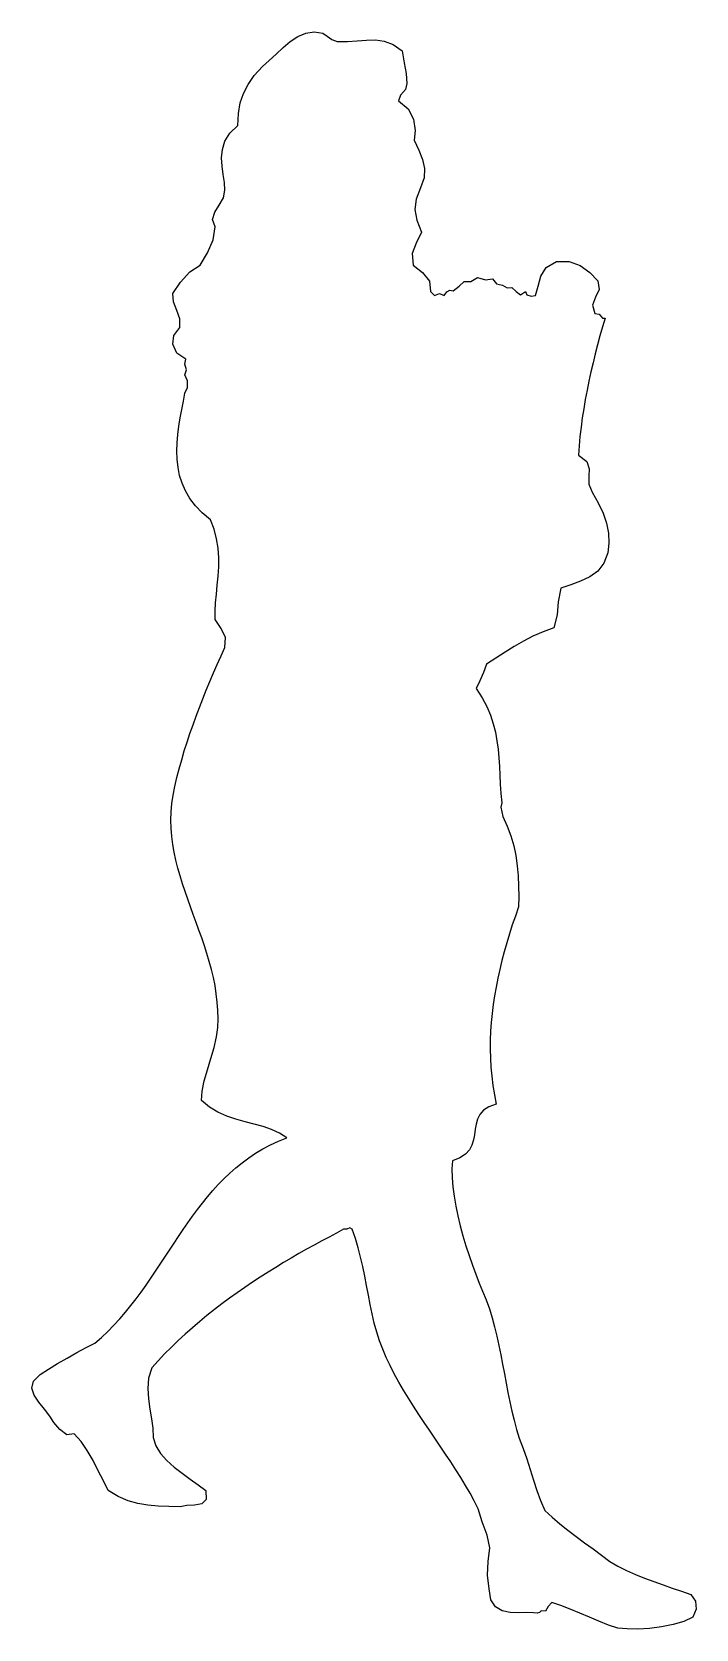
# Model space of a CAD drawing. Extents: x 725 to 797, y 17 to 190.
import ezdxf

# ---------------------------------------------------------------- set-up
doc = ezdxf.new("R2010")
doc.units = 0
doc.header["$MEASUREMENT"] = 0
doc.layers.add('LAYER_1', color=7, linetype='CONTINUOUS')

msp = doc.modelspace()

# ---------------------------------------------------------------- linework, layer by layer
at = {"layer": 'LAYER_1', "linetype": 'CONTINUOUS'}
msp.add_lwpolyline([(758.02, 188.97), (759.12, 188.97), (760.17, 189.04), (761.17, 189.13), (762.15, 189.14), (763.11, 189), (764.08, 188.64), (765.06, 187.96), (765.28, 186.66), (765.48, 185.51), (765.57, 184.43), (765.4, 183.75), (764.89, 183.15), (764.64, 182.53), (765.72, 181.68), (766.28, 180.53), (766.45, 179.32), (766.34, 178.28), (766.86, 177.18), (767.26, 176.17), (767.48, 175.18), (767.43, 174.18), (767.05, 173.11), (766.58, 171.86), (766.44, 170.74), (766.63, 169.6), (767.14, 168.3), (766.57, 167.1), (766.13, 165.99), (766.25, 164.71), (767.26, 163.91), (768.02, 162.99), (768.12, 161.86), (768.56, 161.41), (769.1, 161.65), (769.6, 161.44), (769.89, 161.81), (770.23, 162.01), (770.59, 161.94), (771.22, 162.44), (771.78, 162.93), (772.49, 162.93), (773.23, 163.37), (774.07, 163.11), (774.83, 163.22), (775.29, 162.68), (775.93, 162.54), (776.44, 162.24), (776.93, 162.29), (777.39, 161.84), (777.86, 161.49), (778.43, 161.86), (778.58, 161.48), (779.04, 161.34), (779.5, 161.44), (779.78, 162.45), (780.08, 163.52), (780.67, 164.46), (781.78, 165.12), (783.15, 165.12), (784.36, 164.67), (785.39, 163.92), (786.24, 163.01), (786.39, 162.09), (786.02, 161.24), (785.69, 160.39), (785.94, 159.48), (786.4, 159.39), (786.77, 158.96), (787.04, 158.97), (786.76, 158.01), (786.49, 157.05), (786.23, 156.08), (785.98, 155.1), (785.74, 154.11), (785.51, 153.13), (785.29, 152.14), (785.09, 151.14), (784.9, 150.14), (784.73, 149.14), (784.57, 148.14), (784.44, 147.14), (784.32, 146.13), (784.23, 145.13), (784.16, 144.12), (785.05, 143.41), (785.32, 142.64), (785.29, 141.82), (785.29, 140.97), (785.64, 140.08), (786.31, 138.94), (786.83, 137.82), (787.19, 136.72), (787.4, 135.64), (787.45, 134.58), (787.34, 133.52), (786.92, 132.38), (786.24, 131.54), (785.38, 130.91), (784.38, 130.44), (783.32, 130.06), (782.26, 129.69), (781.97, 128.19), (781.86, 126.78), (781.49, 125.38), (780.32, 124.96), (779.23, 124.48), (778.2, 123.95), (777.2, 123.37), (776.21, 122.75), (775.21, 122.1), (774.18, 121.43), (773.87, 120.54), (773.47, 119.62), (773.08, 118.79), (773.71, 117.81), (774.22, 116.86), (774.62, 115.92), (774.93, 114.99), (775.16, 114.06), (775.33, 113.14), (775.45, 112.22), (775.53, 111.29), (775.59, 110.35), (775.63, 109.4), (775.68, 108.43), (775.75, 107.43), (775.84, 106.4), (775.74, 105.92), (775.84, 105.42), (775.96, 104.92), (776.45, 103.88), (776.84, 102.83), (777.14, 101.76), (777.37, 100.68), (777.53, 99.59), (777.62, 98.49), (777.67, 97.37), (777.68, 96.25), (777.65, 95.11), (777.32, 94.13), (776.99, 93.16), (776.69, 92.19), (776.39, 91.22), (776.12, 90.26), (775.87, 89.3), (775.63, 88.34), (775.42, 87.39), (775.23, 86.43), (775.06, 85.48), (774.91, 84.52), (774.8, 83.56), (774.7, 82.6), (774.64, 81.64), (774.6, 80.67), (774.6, 79.7), (774.62, 78.72), (774.68, 77.74), (774.77, 76.75), (774.89, 75.75), (775.05, 74.75), (775.25, 73.73), (775.25, 73.73), (774.45, 73.44), (773.87, 73.06), (773.47, 72.61), (773.21, 72.11), (773.06, 71.57), (772.96, 71), (772.88, 70.42), (772.77, 69.85), (772.61, 69.3), (772.34, 68.78), (771.92, 68.31), (771.32, 67.91), (770.5, 67.58), (770.5, 67.58), (770.45, 66.7), (770.47, 65.75), (770.55, 64.77), (770.68, 63.74), (770.86, 62.68), (771.09, 61.61), (771.35, 60.52), (771.64, 59.44), (771.97, 58.36), (772.31, 57.3), (772.66, 56.27), (773.03, 55.28), (773.4, 54.33), (773.76, 53.44), (774.15, 52.5), (774.5, 51.54), (774.8, 50.56), (775.07, 49.57), (775.32, 48.57), (775.54, 47.56), (775.75, 46.54), (775.94, 45.52), (776.13, 44.5), (776.32, 43.48), (776.51, 42.46), (776.72, 41.45), (776.94, 40.44), (777.18, 39.45), (777.44, 38.46), (777.74, 37.49), (778.17, 36.39), (778.56, 35.26), (778.91, 34.12), (779.27, 32.97), (779.64, 31.84), (780.04, 30.74), (780.51, 29.68), (780.51, 29.68), (781.3, 28.94), (782.14, 28.22), (783.01, 27.52), (783.91, 26.84), (784.83, 26.16), (785.74, 25.49), (786.65, 24.81), (787.55, 24.13), (788.44, 23.62), (789.38, 23.16), (790.34, 22.73), (791.32, 22.33), (792.32, 21.96), (793.32, 21.6), (794.33, 21.25), (795.34, 20.91), (796.34, 20.56), (796.85, 19.84), (796.9, 18.95), (796.54, 18.1), (795.57, 17.64), (794.42, 17.29), (793.17, 17.04), (791.87, 16.88), (790.6, 16.81), (789.42, 16.82), (788.41, 16.91), (787.4, 17.24), (786.37, 17.65), (785.34, 18.09), (784.3, 18.54), (783.27, 18.97), (782.26, 19.36), (781.28, 19.67), (780.87, 19.26), (780.58, 18.74), (780.12, 18.78), (779.92, 18.61), (779.68, 18.53), (779.29, 18.57), (778.55, 18.6), (777.68, 18.58), (776.77, 18.61), (775.9, 18.78), (775.17, 19.2), (774.66, 19.96), (774.48, 21.16), (774.29, 22.66), (774.39, 24.15), (774.57, 25.61), (774.26, 27), (773.71, 28.45), (773.29, 29.86), (772.86, 30.7), (772.41, 31.55), (771.92, 32.39), (771.41, 33.24), (770.87, 34.09), (770.32, 34.94), (769.75, 35.79), (769.18, 36.64), (768.59, 37.5), (768.01, 38.36), (767.43, 39.22), (766.85, 40.09), (766.28, 40.96), (765.73, 41.83), (765.2, 42.71), (764.68, 43.59), (764.2, 44.48), (763.74, 45.37), (763.32, 46.27), (762.94, 47.17), (762.59, 48.07), (762.3, 48.99), (762.3, 48.99), (762.03, 49.98), (761.8, 50.99), (761.59, 52.01), (761.39, 53.03), (761.19, 54.06), (760.99, 55.09), (760.78, 56.11), (760.55, 57.14), (760.28, 58.15), (759.98, 59.16), (759.62, 60.16), (759.62, 60.16), (759.37, 60.3), (759.04, 60.19), (758.7, 60.16), (757.92, 59.75), (757.13, 59.32), (756.33, 58.89), (755.52, 58.44), (754.7, 57.99), (753.87, 57.52), (753.04, 57.03), (752.2, 56.54), (751.36, 56.03), (750.52, 55.51), (749.68, 54.97), (748.84, 54.42), (748.01, 53.85), (747.17, 53.28), (746.35, 52.68), (745.52, 52.07), (744.71, 51.45), (743.9, 50.81), (743.11, 50.16), (742.32, 49.49), (741.55, 48.8), (740.79, 48.1), (740.04, 47.38), (739.31, 46.65), (738.6, 45.9), (737.91, 45.13), (737.91, 45.13), (737.58, 44.01), (737.49, 42.88), (737.56, 41.77), (737.72, 40.67), (737.9, 39.61), (738.03, 38.59), (738.07, 37.58), (738.36, 36.67), (738.87, 35.84), (739.54, 35.08), (740.34, 34.37), (741.2, 33.7), (742.09, 33.06), (742.96, 32.44), (743.76, 31.82), (743.76, 31.82), (743.82, 30.86), (743.34, 30.4), (742.56, 30.24), (741.7, 30.19), (741, 30.07), (739.77, 30.09), (738.61, 30.13), (737.49, 30.23), (736.41, 30.41), (735.35, 30.72), (734.28, 31.17), (733.19, 31.82), (732.67, 32.87), (732.12, 33.98), (731.55, 35.09), (730.93, 36.16), (730.25, 37.14), (729.51, 37.97), (729.51, 37.97), (728.73, 37.88), (727.95, 38.44), (727.31, 39.19), (726.88, 39.9), (726.29, 40.65), (725.67, 41.41), (725.17, 42.17), (724.93, 42.94), (725.1, 43.69), (725.82, 44.41), (725.82, 44.41), (726.72, 44.99), (727.71, 45.59), (728.74, 46.2), (729.78, 46.78), (730.8, 47.33), (731.76, 47.8), (732.48, 48.44), (733.16, 49.09), (733.82, 49.77), (734.45, 50.46), (735.06, 51.16), (735.64, 51.88), (736.21, 52.61), (736.76, 53.35), (737.3, 54.1), (737.82, 54.85), (738.33, 55.61), (738.84, 56.36), (739.34, 57.12), (739.83, 57.88), (740.33, 58.64), (740.82, 59.39), (741.32, 60.13), (741.83, 60.86), (742.34, 61.59), (742.87, 62.3), (743.41, 63), (743.96, 63.69), (744.53, 64.36), (745.11, 65), (745.72, 65.63), (746.36, 66.24), (747.02, 66.82), (747.7, 67.38), (748.42, 67.91), (749.17, 68.41), (749.96, 68.87), (750.79, 69.31), (751.65, 69.71), (752.56, 70.08), (751.77, 70.59), (750.9, 70.99), (749.98, 71.31), (749.02, 71.57), (748.03, 71.83), (747.04, 72.1), (746.05, 72.43), (745.09, 72.86), (744.16, 73.41), (743.29, 74.12), (743.29, 74.12), (743.37, 75.13), (743.61, 76.26), (743.95, 77.46), (744.33, 78.68), (744.68, 79.88), (744.95, 81.02), (745.07, 82.05), (745.1, 82.98), (745.08, 83.89), (745.02, 84.8), (744.91, 85.69), (744.77, 86.58), (744.59, 87.46), (744.38, 88.33), (744.15, 89.19), (743.89, 90.05), (743.62, 90.9), (743.33, 91.75), (743.03, 92.59), (742.73, 93.44), (742.42, 94.28), (742.12, 95.11), (741.82, 95.95), (741.53, 96.79), (741.25, 97.64), (740.99, 98.48), (740.75, 99.33), (740.54, 100.18), (740.36, 101.04), (740.2, 101.9), (740.09, 102.77), (740.02, 103.65), (739.99, 104.54), (740.01, 105.43), (740.09, 106.34), (740.22, 107.25), (740.41, 108.18), (740.64, 109.15), (740.89, 110.11), (741.16, 111.08), (741.44, 112.03), (741.75, 112.99), (742.06, 113.94), (742.39, 114.88), (742.74, 115.82), (743.09, 116.76), (743.46, 117.7), (743.83, 118.63), (744.22, 119.56), (744.62, 120.49), (745.02, 121.41), (745.43, 122.33), (745.84, 123.24), (745.92, 124.32), (745.45, 125.3), (744.77, 126.3), (744.78, 127.19), (744.83, 128.11), (744.92, 129.05), (745.02, 130.01), (745.11, 130.99), (745.17, 131.99), (745.18, 132.99), (745.11, 134.02), (744.95, 135.04), (744.68, 136.08), (744.27, 137.11), (743.39, 137.85), (742.66, 138.62), (742.05, 139.41), (741.57, 140.23), (741.2, 141.06), (740.94, 141.92), (740.76, 142.78), (740.66, 143.66), (740.63, 144.55), (740.66, 145.45), (740.74, 146.35), (740.86, 147.26), (741.01, 148.16), (741.17, 149.06), (741.34, 149.95), (741.51, 150.84), (741.78, 151.44), (741.78, 152.16), (741.51, 152.83), (741.69, 153.35), (741.49, 153.96), (741.6, 154.52), (740.65, 155.18), (740.19, 156.13), (740.32, 157.07), (740.96, 157.96), (740.96, 158.88), (740.63, 159.8), (740.27, 160.73), (740.2, 161.65), (741.04, 162.87), (742.05, 163.98), (743.17, 164.71), (743.94, 166.06), (744.58, 167.46), (744.77, 168.87), (744.5, 169.68), (744.74, 170.46), (745.23, 171.23), (745.69, 172.02), (745.84, 172.85), (745.79, 173.68), (745.67, 174.55), (745.55, 175.44), (745.49, 176.35), (745.57, 177.26), (745.84, 178.15), (746.38, 179.02), (747.24, 179.86), (747.3, 181.15), (747.5, 182.3), (747.84, 183.34), (748.35, 184.32), (749.03, 185.29), (749.91, 186.27), (750.65, 186.91), (751.39, 187.61), (752.15, 188.31), (752.93, 188.96), (753.75, 189.5), (754.6, 189.86), (755.5, 190.01), (756.45, 189.87), (756.93, 189.55), (757.42, 189.17), (758.02, 188.97)], dxfattribs=at)

doc.saveas('drawing.dxf')
